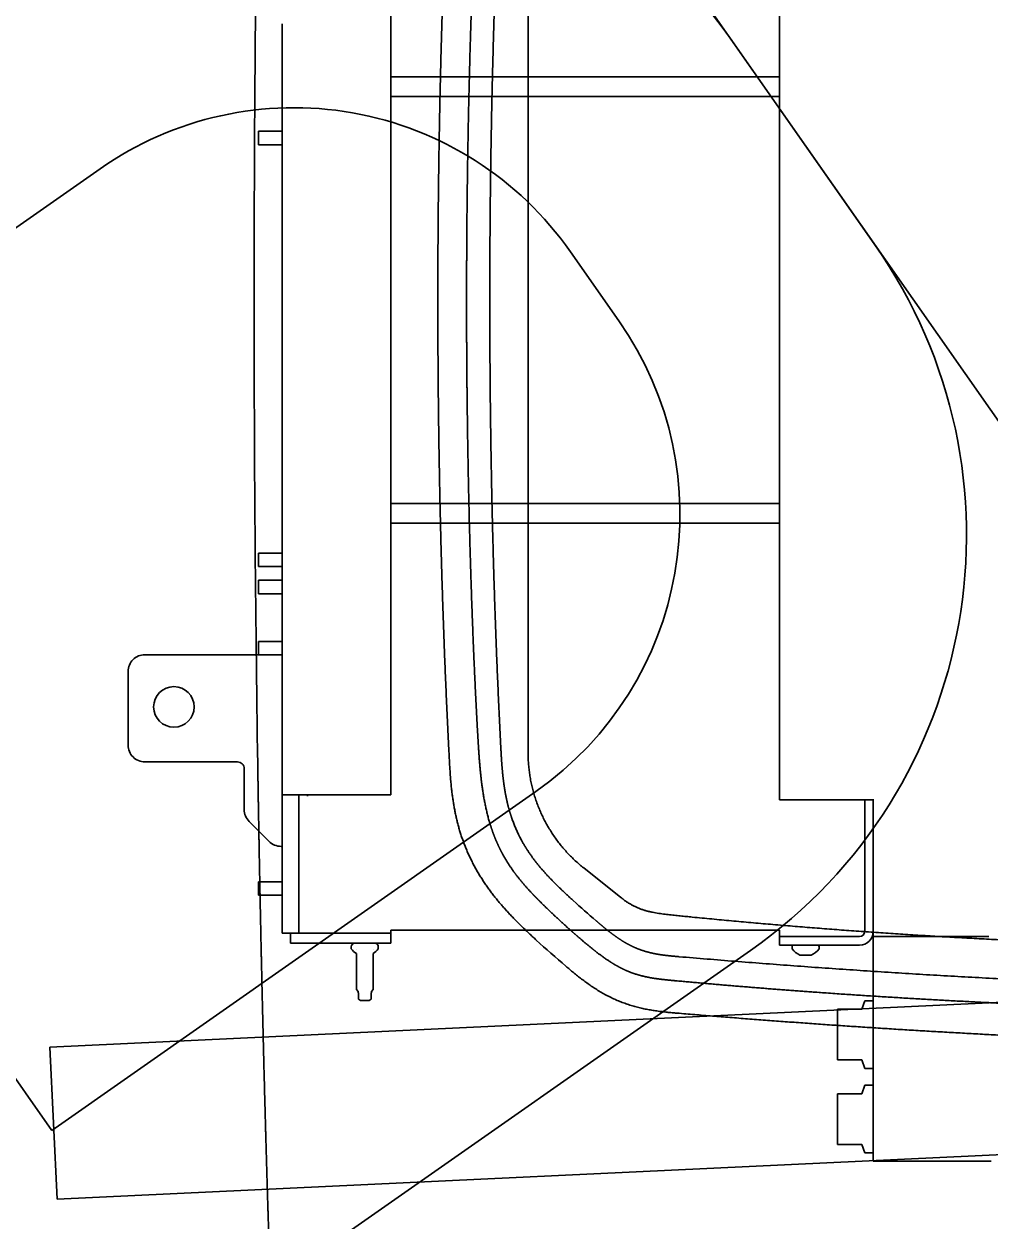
# Model space of a CAD drawing. Header units: millimetres. Extents: x 120 to 10915, y 515 to 8014.
# Drawn here: x 900 to 1472, y 1625 to 2333 of the extents above; entities that cross this region are included whole.
import ezdxf

# ---------------------------------------------------------------- set-up
doc = ezdxf.new("R2010")
doc.units = ezdxf.units.MM
doc.layers.get('0').update_dxf_attribs({"lineweight": 13})
for name, color, linetype, lineweight in [('202_Information', 7, 'Continuous', 13), ('204_Chassis_mid_side_view', 7, 'Continuous', 13), ('205_Chassis_top_view', 7, 'Continuous', 13), ('206_Cab_side_and_top_view', 7, 'Continuous', 13)]:
    doc.layers.add(name, color=color, linetype=linetype, lineweight=lineweight)

# ---------------------------------------------------------------- blocks, each defined once
blk = doc.blocks.new('PREL')
at = {"layer": '202_Information', "color": 1, "lineweight": 35}
for p, q in [((1146.09691, 401.262428), (2006.461565, -827.465638)), ((1318.169841, 155.516815), (1404.206307, 32.644008)), ((658.726945, -123.113884), (945.43016, 77.637869)), ((1223.975856, 28.522747), (1252.654678, -12.434855)), ((658.726945, -123.113884), (916.836341, -491.732304)), ((916.836341, -491.732304), (1203.539557, -290.980551)), ((1002.872807, -614.60511), (1330.533624, -385.174536))]:
    blk.add_line(p, q, dxfattribs=at)
for centre, radius, start, end in [((1072.424228, -16.556116), 300, 35, 125), ((1060.145448, -86.19254), 200, 35, 125), ((1158.460693, -139.428922), 300, 305, 35), ((1088.824269, -127.150142), 200, 305, 35)]:
    blk.add_arc(centre, radius, start, end, dxfattribs=at)
blk = doc.blocks.new('3068684_1')
at = {"layer": '205_Chassis_top_view', "color": 3, "lineweight": 35}
for p, q in [((915.743474, -442.535812), (2041.456894, -389.235849)), ((920, -532.4351), (915.743474, -442.535812)), ((920, -532.4351), (2045.71342, -479.135137))]:
    blk.add_line(p, q, dxfattribs=at)
blk = doc.blocks.new('3356587_1')
at = {"layer": '204_Chassis_mid_side_view', "color": 4, "lineweight": 35}
for p, q in [((1347.69, 304.59), (1347.69, -296)), ((1117.69, -293), (1117.69, 293)), ((1053.19, 162.78), (1053.19, 163.4)), ((1053.19, 161.96), (1053.19, 162.78)), ((1053.19, 161.96), (1053.19, -161.96)), ((1347.69, 132.16), (1117.69, 132.16)), ((1347.69, 120.5), (1117.69, 120.5)), ((1039.19, 99.83), (1039.19, 92.32)), ((1053.19, 99.83), (1039.19, 99.83)), ((1039.19, 92.32), (1039.19, 91.83)), ((1053.19, 91.83), (1039.19, 91.83)), ((1347.69, -120.5), (1117.69, -120.5)), ((1117.69, -132.25), (1347.69, -132.25)), ((1039.19, -149.9), (1039.19, -157.41)), ((1053.19, -149.9), (1039.19, -149.9)), ((1039.19, -157.41), (1039.19, -157.9)), ((1053.19, -157.9), (1039.19, -157.9)), ((1053.19, -162.78), (1053.19, -161.96)), ((1053.19, -162.97), (1053.19, -162.78)), ((1053.19, -163.53), (1053.19, -162.97)), ((1039.19, -166), (1039.19, -173.51)), ((1053.19, -166), (1039.19, -166)), ((1053.19, -164.4), (1053.19, -163.4)), ((1053.19, -164.4), (1053.19, -172.4)), ((1039.19, -173.51), (1039.19, -174)), ((1053.19, -174), (1039.19, -174)), ((1053.19, -173.4), (1053.19, -172.4)), ((1053.19, -174.02), (1053.19, -173.4)), ((1053.19, -174.84), (1053.19, -174.02)), ((1053.19, -174.84), (1053.19, -293)), ((1039.19, -202.17), (1039.19, -209.68)), ((1053.19, -202.17), (1039.19, -202.17)), ((972, -210.06), (1039.09, -210.06)), ((1039.19, -209.68), (1039.19, -210.17)), ((1053.19, -210.17), (1039.19, -210.17)), ((962.01, -263.58), (962.01, -220.05)), ((1026.78, -273.56), (972, -273.56)), ((1030.77, -277.56), (1030.77, -301.75)), ((1063.19, -293), (1053.19, -293)), ((1053.19, -293), (1053.19, -374.9)), ((1117.69, -293), (1058.19, -293)), ((1063.19, -293), (1068.19, -293)), ((1063.19, -293), (1063.19, -374.9)), ((1068.19, -293), (1068.19, -293.85)), ((1347.69, -296), (1403.69, -296)), ((1398.19, -296.06), (1398.19, -296)), ((1398.19, -372.65), (1398.19, -296.06)), ((1403.19, -296), (1403.19, -377)), ((1403.19, -296.06), (1403.19, -296)), ((1033.69, -308.81), (1045.52, -320.64)), ((1053.19, -323.56), (1052.58, -323.56)), ((1053.19, -322.21), (1052.93, -322.21)), ((1039.19, -344.5), (1039.19, -352.01)), ((1053.19, -344.5), (1039.19, -344.5)), ((1039.19, -352.01), (1039.19, -352.5)), ((1053.19, -352.5), (1039.19, -352.5)), ((1063.19, -374.9), (1053.19, -374.9)), ((1117.69, -374.9), (1058.19, -374.9)), ((1058.19, -374.9), (1058.19, -380.9)), ((1117.69, -373.25), (1347.69, -373.25)), ((1117.69, -373.25), (1117.69, -380.9)), ((1347.69, -373.25), (1347.69, -382)), ((1398.19, -373), (1398.19, -372.61)), ((1398.19, -374), (1398.19, -373)), ((1117.69, -380.9), (1058.19, -380.9)), ((1097.2, -380.9), (1096.37, -380.9)), ((1108, -380.9), (1107.18, -380.9)), ((1347.69, -377), (1395.19, -377)), ((1347.69, -382), (1395.19, -382)), ((1403.19, -377), (1403.19, -392)), ((1411.19, -377), (1403.19, -377)), ((1403.69, -377), (1471.69, -377)), ((1094.19, -384.29), (1094.19, -383.08)), ((1097.2, -384.54), (1097.19, -384.56)), ((1097.19, -408.39), (1097.19, -387)), ((1107.18, -384.54), (1107.19, -384.56)), ((1107.19, -408.39), (1107.19, -387)), ((1110.19, -384.29), (1110.19, -383.08)), ((1355.19, -384.29), (1355.19, -383.08)), ((1364.81, -387.9), (1359.81, -387.9)), ((1366.56, -387.9), (1364.81, -387.9)), ((1371.19, -384.29), (1371.19, -383.08)), ((1403.19, -392), (1403.18, -392)), ((1403.18, -435), (1403.18, -392)), ((1098.29, -409.49), (1097.19, -408.39)), ((1098.29, -410.06), (1098.29, -409.49)), ((1098.49, -410.41), (1098.29, -410.06)), ((1098.49, -414.03), (1098.49, -410.41)), ((1105.89, -410.41), (1106.09, -410.06)), ((1105.89, -414.03), (1105.89, -410.41)), ((1106.09, -409.49), (1107.19, -408.39)), ((1106.09, -410.06), (1106.09, -409.49)), ((1099.69, -414.73), (1098.49, -414.03)), ((1099.99, -414.73), (1099.69, -414.73)), ((1104.69, -414.73), (1099.99, -414.73)), ((1104.69, -414.73), (1105.89, -414.03)), ((1396.53, -420), (1398.35, -415)), ((1398.35, -415), (1402.98, -415)), ((1382.08, -420), (1383.42, -420)), ((1382.08, -420), (1382.08, -427.5)), ((1396.53, -420), (1383.42, -420)), ((1382.08, -427.5), (1382.08, -427.81)), ((1382.08, -427.5), (1382.08, -427.81)), ((1382.08, -427.81), (1382.08, -442.5)), ((1403.18, -468.34), (1403.18, -435)), ((1382.08, -442.5), (1382.08, -450)), ((1383.42, -450), (1382.08, -450)), ((1396.53, -450), (1383.42, -450)), ((1396.53, -450), (1398.35, -455)), ((1398.35, -455), (1402.98, -455)), ((1396.52, -470), (1398.34, -465)), ((1398.34, -465), (1402.98, -465)), ((1382.08, -470), (1383.42, -470)), ((1382.08, -470), (1382.08, -477.5)), ((1396.52, -470), (1383.42, -470)), ((1403.18, -471.84), (1403.18, -468.34)), ((1403.18, -508.5), (1403.18, -471.84)), ((1382.08, -477.5), (1382.08, -477.81)), ((1382.08, -477.5), (1382.08, -477.81)), ((1382.08, -477.81), (1382.08, -492.5)), ((1382.08, -492.5), (1382.08, -500)), ((1383.42, -500), (1382.08, -500)), ((1396.52, -500), (1383.42, -500)), ((1396.52, -500), (1398.34, -505)), ((1398.34, -505), (1402.98, -505)), ((1403.18, -510), (1403.18, -508.5)), ((1403.18, -510), (1403.18, -510)), ((1403.18, -510), (1473.18, -510))]:
    blk.add_line(p, q, dxfattribs=at)
blk.add_circle((989.16, -241), 12, dxfattribs=at)
for centre, radius, start, end in [((971.99, -220.05), 9.98, 89.96453, 180.03547), ((971.99, -263.58), 9.98, 179.96453, 270.03547), ((1026.78, -277.56), 3.99, 359.96453, 90.03547), ((1040.76, -301.75), 9.99, 179.99716, 225.00284), ((1052.58, -313.58), 9.99, 224.99716, 270.00284), ((1395.19, -374), 3, 270, 0), ((1395.19, -374), 8, 270, 0), ((1096.37, -383.08), 2.19, 90, 180), ((1108, -383.08), 2.19, 0, 90), ((1357.37, -383.08), 2.19, 150.22594, 180), ((1369, -383.08), 2.19, 0, 29.77406), ((1104.29, -376.11), 13, 219.0304, 236.90405), ((1100.09, -376.11), 13, 303.09595, 320.9696), ((1365.29, -376.11), 13, 219.0304, 245.09957), ((1361.09, -376.11), 13, 294.90044, 320.9696)]:
    blk.add_arc(centre, radius, start, end, dxfattribs=at)
blk = doc.blocks.new('2495109_1')
at = {"layer": '206_Cab_side_and_top_view', "color": 3, "lineweight": 35}
for p, q in [((1145.44, -0.35), (1145.44, 0.35)), ((1151.97, -266.74), (1152.1, -269.22)), ((1231.81, -336.36), (1253.78, -353.84))]:
    blk.add_line(p, q, dxfattribs=at)
for points in [[(1198.87, 267.99, 0.000053), (1198.84, 0)], [(1198.84, 0, 0.000053), (1198.87, -267.99)]]:
    blk.add_lwpolyline(points, format="xyb", dxfattribs=at)
for centre, radius, start, end in [((1268.94, -279.52), 84.28, 199.506, 209.88321), ((1626.98, 85.66), 596.54, 227.71703, 229.44382), ((1626.57, 82.61), 626.03, 227.51127, 229.65391)]:
    blk.add_arc(centre, radius, start, end, dxfattribs=at)
for points, knots in [([(1145.44, 0.35), (1145.44, 4.05), (1145.44, 11.45), (1145.48, 22.55), (1145.53, 33.65), (1145.61, 44.76), (1145.71, 55.86), (1145.83, 66.96), (1145.97, 78.06), (1146.14, 89.16), (1146.33, 100.27), (1146.54, 111.37), (1146.77, 122.47), (1147.02, 133.57), (1147.3, 144.67), (1147.6, 155.77), (1147.93, 166.87), (1148.28, 177.97), (1148.65, 189.07), (1149.05, 200.17), (1149.47, 211.27), (1149.92, 222.36), (1150.39, 233.46), (1150.89, 244.55), (1151.41, 255.65), (1151.78, 263.04), (1151.97, 266.74)], [0, 0, 0, 0, 11.101432, 22.202958, 33.304656, 44.406585, 55.508788, 66.611297, 77.714126, 88.817282, 99.920759, 111.024544, 122.128616, 133.23295, 144.337514, 155.442276, 166.547202, 177.652258, 188.757412, 199.862635, 210.967904, 222.073199, 233.178513, 244.283844, 255.389202, 266.49461, 266.49461, 266.49461, 266.49461]), ([(1182.61, 262.74), (1182.43, 259.1), (1182.07, 251.81), (1181.55, 240.87), (1181.06, 229.93), (1180.6, 218.99), (1180.16, 208.05), (1179.75, 197.1), (1179.35, 186.16), (1178.99, 175.21), (1178.65, 164.26), (1178.33, 153.32), (1178.03, 142.37), (1177.75, 131.42), (1177.5, 120.47), (1177.28, 109.52), (1177.07, 98.56), (1176.88, 87.61), (1176.72, 76.66), (1176.58, 65.71), (1176.46, 54.76), (1176.37, 43.81), (1176.29, 32.85), (1176.24, 21.9), (1176.21, 10.95), (1176.2, 3.65), (1176.2, 0)], [0, 0, 0, 0, 10.950175, 21.90049, 32.851044, 43.801909, 54.753127, 65.704717, 76.656677, 87.608987, 98.56161, 109.514497, 120.467591, 131.420826, 142.374133, 153.327443, 164.280688, 175.233806, 186.186741, 197.13945, 208.091902, 219.044081, 229.995994, 240.947667, 251.899153, 262.8505, 262.8505, 262.8505, 262.8505]), ([(1182.61, -262.74), (1182.43, -259.1), (1182.07, -251.81), (1181.55, -240.87), (1181.06, -229.93), (1180.6, -218.99), (1180.16, -208.05), (1179.75, -197.1), (1179.35, -186.16), (1178.99, -175.21), (1178.65, -164.26), (1178.33, -153.32), (1178.03, -142.37), (1177.75, -131.42), (1177.5, -120.47), (1177.28, -109.52), (1177.07, -98.56), (1176.88, -87.61), (1176.72, -76.66), (1176.58, -65.71), (1176.46, -54.76), (1176.37, -43.81), (1176.29, -32.85), (1176.24, -21.9), (1176.21, -10.95), (1176.2, -3.65), (1176.2, 0)], [0, 0, 0, 0, 10.950175, 21.90049, 32.851044, 43.801909, 54.753127, 65.704717, 76.656677, 87.608987, 98.56161, 109.514497, 120.467591, 131.420826, 142.374133, 153.327443, 164.280688, 175.233806, 186.186741, 197.13945, 208.091902, 219.044081, 229.995994, 240.947667, 251.899153, 262.850532, 262.850532, 262.850532, 262.850532]), ([(1145.44, -0.35), (1145.44, -4.05), (1145.44, -11.45), (1145.48, -22.55), (1145.53, -33.65), (1145.61, -44.76), (1145.71, -55.86), (1145.83, -66.96), (1145.97, -78.06), (1146.14, -89.16), (1146.33, -100.27), (1146.54, -111.37), (1146.77, -122.47), (1147.02, -133.57), (1147.3, -144.67), (1147.6, -155.77), (1147.93, -166.87), (1148.28, -177.97), (1148.65, -189.07), (1149.05, -200.17), (1149.47, -211.27), (1149.92, -222.36), (1150.39, -233.46), (1150.89, -244.55), (1151.41, -255.65), (1151.78, -263.04), (1151.97, -266.74)], [0, 0, 0, 0, 11.101432, 22.202958, 33.304656, 44.406585, 55.508788, 66.611297, 77.714126, 88.817282, 99.920759, 111.024544, 122.128616, 133.23295, 144.337514, 155.442276, 166.547202, 177.652258, 188.757412, 199.862635, 210.967904, 222.073199, 233.178513, 244.283844, 255.389202, 266.49461, 266.49461, 266.49461, 266.49461]), ([(1164.19, -329.53), (1163.82, -328.73), (1163.09, -327.12), (1162.05, -324.68), (1161.08, -322.22), (1160.16, -319.74), (1159.31, -317.24), (1158.52, -314.72), (1157.78, -312.2), (1157.1, -309.67), (1156.48, -307.12), (1155.92, -304.57), (1155.4, -302.02), (1154.94, -299.46), (1154.52, -296.89), (1154.14, -294.33), (1153.81, -291.76), (1153.48, -288.9), (1153.17, -285.74), (1152.88, -282.31), (1152.64, -278.9), (1152.44, -275.59), (1152.26, -272.37), (1152.15, -270.27), (1152.1, -269.22)], [0, 0, 0, 0, 2.651368, 5.301974, 7.950342, 10.595242, 13.235664, 15.870841, 18.500237, 21.123573, 23.740828, 26.352273, 28.958485, 31.560387, 34.159077, 36.753637, 39.34136, 41.919212, 45.399587, 48.849325, 52.263796, 55.641906, 58.803214, 61.943784, 61.943784, 61.943784, 61.943784]), ([(1183.57, -277.87), (1183.55, -277.66), (1183.52, -277.24), (1183.47, -276.62), (1183.42, -275.99), (1183.37, -275.36), (1183.32, -274.74), (1183.27, -274.11), (1183.23, -273.48), (1183.19, -272.86), (1183.14, -272.23), (1183.1, -271.6), (1183.06, -270.97), (1183.02, -270.34), (1182.99, -269.71), (1182.95, -269.08), (1182.91, -268.45), (1182.88, -267.81), (1182.84, -267.18), (1182.81, -266.55), (1182.78, -265.91), (1182.74, -265.28), (1182.71, -264.65), (1182.68, -264.01), (1182.64, -263.38), (1182.62, -262.96), (1182.61, -262.74)], [0, 0, 0, 0, 0.627764, 1.255605, 1.883592, 2.511786, 3.140244, 3.769013, 4.398134, 5.027642, 5.657563, 6.28792, 6.918726, 7.549989, 8.18171, 8.813885, 9.446501, 10.079541, 10.712982, 11.346793, 11.98094, 12.615379, 13.250065, 13.884943, 14.519954, 15.155035, 15.155035, 15.155035, 15.155035]), ([(1198.87, -267.99), (1198.87, -269.08), (1198.91, -271.26), (1199.09, -274.53), (1199.4, -277.79), (1199.83, -281.04), (1200.38, -284.27), (1201.05, -287.48), (1201.84, -290.66), (1202.74, -293.81), (1203.77, -296.92), (1204.91, -299.99), (1206.16, -303.01), (1207.53, -305.98), (1209, -308.9), (1210.58, -311.77), (1212.27, -314.57), (1214.07, -317.3), (1215.96, -319.97), (1217.95, -322.56), (1220.04, -325.08), (1222.22, -327.51), (1224.49, -329.86), (1226.84, -332.12), (1229.28, -334.3), (1230.95, -335.68), (1231.81, -336.36)], [0, 0, 0, 0, 3.275105, 6.550406, 9.825868, 13.101413, 16.376932, 19.652293, 22.927354, 26.201978, 29.476041, 32.749451, 36.022159, 39.294173, 42.565552, 45.836317, 49.106461, 52.375962, 55.644791, 58.912911, 62.18029, 65.446898, 68.71272, 71.977757, 75.242032, 78.505593, 78.505593, 78.505593, 78.505593]), ([(1185.57, -292.94), (1185.53, -292.73), (1185.46, -292.32), (1185.34, -291.7), (1185.23, -291.08), (1185.13, -290.46), (1185.03, -289.84), (1184.93, -289.21), (1184.83, -288.59), (1184.74, -287.96), (1184.64, -287.34), (1184.56, -286.71), (1184.47, -286.08), (1184.39, -285.46), (1184.31, -284.83), (1184.23, -284.2), (1184.15, -283.57), (1184.08, -282.94), (1184.01, -282.3), (1183.94, -281.67), (1183.87, -281.04), (1183.81, -280.4), (1183.75, -279.77), (1183.69, -279.14), (1183.63, -278.5), (1183.59, -278.08), (1183.57, -277.87)], [0, 0, 0, 0, 0.630021, 1.260135, 1.890421, 2.520944, 3.151761, 3.782919, 4.414455, 5.0464, 5.678771, 6.311584, 6.944845, 7.578552, 8.212698, 8.847269, 9.482246, 10.117604, 10.753313, 11.389341, 12.025651, 12.662201, 13.298948, 13.935845, 14.572845, 15.209897, 15.209897, 15.209897, 15.209897]), ([(1189.49, -307.67), (1189.42, -307.47), (1189.28, -307.07), (1189.07, -306.47), (1188.87, -305.87), (1188.68, -305.27), (1188.48, -304.67), (1188.3, -304.06), (1188.11, -303.45), (1187.93, -302.85), (1187.75, -302.24), (1187.58, -301.63), (1187.41, -301.01), (1187.25, -300.4), (1187.09, -299.78), (1186.93, -299.17), (1186.78, -298.55), (1186.63, -297.93), (1186.49, -297.31), (1186.34, -296.69), (1186.21, -296.07), (1186.07, -295.44), (1185.94, -294.82), (1185.81, -294.19), (1185.69, -293.57), (1185.61, -293.15), (1185.57, -292.94)], [0, 0, 0, 0, 0.632849, 1.265763, 1.898788, 2.531961, 3.16532, 3.798898, 4.432725, 5.066826, 5.701216, 6.335922, 6.970957, 7.606332, 8.242052, 8.878117, 9.514524, 10.151263, 10.788315, 11.425666, 12.063293, 12.701164, 13.339245, 13.977493, 14.615861, 15.254296, 15.254296, 15.254296, 15.254296]), ([(1204.49, -334.04), (1204.36, -333.88), (1204.09, -333.55), (1203.7, -333.05), (1203.31, -332.55), (1202.92, -332.04), (1202.53, -331.54), (1202.15, -331.03), (1201.77, -330.52), (1201.39, -330.01), (1201.02, -329.49), (1200.65, -328.98), (1200.28, -328.46), (1199.92, -327.94), (1199.56, -327.41), (1199.2, -326.89), (1198.85, -326.36), (1198.5, -325.83), (1198.16, -325.3), (1197.82, -324.76), (1197.48, -324.23), (1197.15, -323.69), (1196.82, -323.15), (1196.5, -322.61), (1196.18, -322.06), (1195.96, -321.7), (1195.86, -321.52)], [0, 0, 0, 0, 0.636453, 1.272912, 1.909355, 2.545756, 3.182085, 3.818313, 4.454409, 5.09034, 5.726079, 6.361593, 6.996854, 7.631837, 8.266522, 8.900893, 9.534937, 10.168651, 10.802034, 11.435098, 12.067861, 12.700352, 13.332607, 13.964675, 14.596616, 15.228503, 15.228503, 15.228503, 15.228503]), ([(1164.19, -329.53), (1164.58, -330.36), (1165.37, -332), (1166.62, -334.44), (1167.92, -336.83), (1169.28, -339.2), (1170.69, -341.52), (1172.15, -343.81), (1173.66, -346.06), (1175.21, -348.28), (1176.81, -350.45), (1178.44, -352.59), (1180.1, -354.68), (1181.8, -356.74), (1183.53, -358.76), (1185.28, -360.74), (1187.06, -362.7), (1188.86, -364.62), (1190.69, -366.52), (1192.52, -368.39), (1194.37, -370.22), (1196.23, -372.03), (1198.1, -373.81), (1199.96, -375.57), (1201.84, -377.31), (1203.09, -378.46), (1203.71, -379.04)], [0, 0, 0, 0, 2.738502, 5.473897, 8.204407, 10.92898, 13.647485, 16.360879, 19.071032, 21.776686, 24.474703, 27.162824, 29.839817, 32.505584, 35.161282, 37.80947, 40.453387, 43.091913, 45.72208, 48.341403, 50.947996, 53.540757, 56.119472, 58.685011, 61.239432, 63.78618, 63.78618, 63.78618, 63.78618]), ([(1214.66, -345.29), (1214.51, -345.14), (1214.22, -344.83), (1213.77, -344.38), (1213.33, -343.93), (1212.88, -343.47), (1212.44, -343.02), (1212, -342.56), (1211.57, -342.1), (1211.13, -341.64), (1210.7, -341.18), (1210.27, -340.71), (1209.84, -340.25), (1209.41, -339.78), (1208.99, -339.31), (1208.57, -338.84), (1208.15, -338.37), (1207.73, -337.9), (1207.32, -337.42), (1206.91, -336.94), (1206.5, -336.46), (1206.09, -335.98), (1205.69, -335.5), (1205.29, -335.02), (1204.89, -334.53), (1204.62, -334.21), (1204.49, -334.04)], [0, 0, 0, 0, 0.634767, 1.269508, 1.904183, 2.538753, 3.173177, 3.807417, 4.441433, 5.075188, 5.708666, 6.341818, 6.974617, 7.60704, 8.239069, 8.870691, 9.501901, 10.1327, 10.763111, 11.393137, 12.022804, 12.652149, 13.281217, 13.910067, 14.538767, 15.167398, 15.167398, 15.167398, 15.167398]), ([(1225.63, -355.68), (1225.47, -355.54), (1225.16, -355.25), (1224.69, -354.83), (1224.23, -354.4), (1223.76, -353.97), (1223.3, -353.55), (1222.83, -353.12), (1222.37, -352.69), (1221.9, -352.26), (1221.44, -351.83), (1220.98, -351.4), (1220.52, -350.97), (1220.06, -350.54), (1219.61, -350.1), (1219.15, -349.67), (1218.7, -349.24), (1218.24, -348.8), (1217.79, -348.37), (1217.34, -347.93), (1216.89, -347.49), (1216.44, -347.05), (1215.99, -346.61), (1215.55, -346.17), (1215.11, -345.73), (1214.81, -345.43), (1214.66, -345.29)], [0, 0, 0, 0, 0.632862, 1.265653, 1.898306, 2.530764, 3.162977, 3.794904, 4.42651, 5.057768, 5.688677, 6.319206, 6.949345, 7.579095, 8.20846, 8.83745, 9.466081, 10.094371, 10.722365, 11.350072, 11.977526, 12.604763, 13.231824, 13.858751, 14.48559, 15.11239, 15.11239, 15.11239, 15.11239]), ([(1253.78, -353.84), (1254.27, -354.23), (1255.28, -355), (1256.83, -356.11), (1258.42, -357.15), (1260.07, -358.13), (1261.76, -359.03), (1263.49, -359.84), (1265.26, -360.56), (1267.06, -361.19), (1268.88, -361.73), (1270.72, -362.2), (1272.57, -362.6), (1274.42, -362.94), (1276.27, -363.24), (1278.12, -363.5), (1279.96, -363.74), (1281.79, -363.96), (1283.61, -364.16), (1285.4, -364.35), (1287.18, -364.54), (1288.94, -364.72), (1290.71, -364.9), (1292.5, -365.08), (1294.3, -365.26), (1295.51, -365.38), (1296.12, -365.44)], [0, 0, 0, 0, 1.895836, 3.798606, 5.706924, 7.618152, 9.529961, 11.441603, 13.35192, 15.258335, 17.160639, 19.058244, 20.947536, 22.828212, 24.702554, 26.569818, 28.429109, 30.27954, 32.108753, 33.910538, 35.690182, 37.459991, 39.234765, 41.027264, 42.843675, 44.679076, 44.679076, 44.679076, 44.679076]), ([(1246.13, -373.4), (1246.03, -373.32), (1245.83, -373.17), (1245.54, -372.93), (1245.24, -372.69), (1244.95, -372.46), (1244.65, -372.22), (1244.36, -371.98), (1244.07, -371.74), (1243.78, -371.5), (1243.48, -371.26), (1243.19, -371.02), (1242.9, -370.78), (1242.61, -370.54), (1242.32, -370.29), (1242.02, -370.05), (1241.73, -369.8), (1241.44, -369.56), (1241.15, -369.31), (1240.86, -369.06), (1240.57, -368.82), (1240.28, -368.57), (1239.98, -368.32), (1239.69, -368.07), (1239.4, -367.82), (1239.21, -367.66), (1239.11, -367.57)], [0, 0, 0, 0, 0.377123, 0.754293, 1.131552, 1.508944, 1.886508, 2.264281, 2.642299, 3.020593, 3.399173, 3.778082, 4.157339, 4.536961, 4.916958, 5.297335, 5.678092, 6.059223, 6.440699, 6.822517, 7.204652, 7.58707, 7.96973, 8.352582, 8.735569, 9.118625, 9.118625, 9.118625, 9.118625]), ([(1296.12, -365.44), (1299.98, -365.82), (1307.69, -366.57), (1319.27, -367.66), (1330.86, -368.71), (1342.45, -369.73), (1354.05, -370.7), (1365.66, -371.64), (1377.27, -372.54), (1388.89, -373.41), (1400.51, -374.24), (1412.14, -375.03), (1423.78, -375.79), (1435.42, -376.52), (1447.06, -377.21), (1458.71, -377.86), (1470.36, -378.48), (1482.01, -379.06), (1493.66, -379.61), (1505.32, -380.12), (1516.98, -380.6), (1528.64, -381.04), (1540.31, -381.44), (1551.97, -381.81), (1563.64, -382.14), (1571.41, -382.33), (1575.3, -382.42)], [0, 0, 0, 0, 11.624418, 23.253423, 34.886776, 46.524231, 58.165541, 69.810458, 81.45873, 93.110108, 104.764342, 116.421183, 128.080387, 139.74171, 151.404913, 163.069761, 174.736023, 186.403476, 198.0719, 209.741086, 221.410829, 233.080934, 244.751214, 256.421492, 268.091601, 279.761386, 279.761386, 279.761386, 279.761386]), ([(1246.13, -373.4), (1246.23, -373.48), (1246.43, -373.64), (1246.74, -373.89), (1247.05, -374.13), (1247.36, -374.37), (1247.67, -374.61), (1247.98, -374.85), (1248.29, -375.08), (1248.6, -375.32), (1248.91, -375.54), (1249.21, -375.77), (1249.51, -375.99), (1249.81, -376.21), (1250.12, -376.43), (1250.42, -376.65), (1250.73, -376.87), (1251.03, -377.09), (1251.34, -377.3), (1251.65, -377.52), (1251.97, -377.74), (1252.28, -377.95), (1252.59, -378.16), (1252.91, -378.37), (1253.22, -378.58), (1253.43, -378.72), (1253.54, -378.79)], [0, 0, 0, 0, 0.392665, 0.785272, 1.177766, 1.570095, 1.962208, 2.354057, 2.7456, 3.136797, 3.513092, 3.889007, 4.264518, 4.639607, 5.014263, 5.388479, 5.762254, 6.135596, 6.515745, 6.89548, 7.274829, 7.653832, 8.032538, 8.411003, 8.789296, 9.167495, 9.167495, 9.167495, 9.167495]), ([(1261.6, -383.23), (1261.49, -383.18), (1261.26, -383.08), (1260.91, -382.91), (1260.57, -382.75), (1260.22, -382.59), (1259.88, -382.42), (1259.54, -382.25), (1259.2, -382.08), (1258.86, -381.9), (1258.52, -381.72), (1258.18, -381.54), (1257.84, -381.36), (1257.5, -381.17), (1257.17, -380.99), (1256.83, -380.8), (1256.5, -380.61), (1256.17, -380.41), (1255.83, -380.21), (1255.5, -380.02), (1255.17, -379.82), (1254.84, -379.61), (1254.52, -379.41), (1254.19, -379.2), (1253.86, -379), (1253.65, -378.86), (1253.54, -378.79)], [0, 0, 0, 0, 0.380734, 0.761578, 1.142616, 1.523918, 1.905539, 2.287519, 2.669885, 3.052655, 3.435815, 3.819381, 4.203341, 4.587676, 4.972361, 5.357368, 5.742663, 6.128211, 6.513949, 6.899867, 7.285926, 7.672093, 8.058337, 8.444631, 8.830953, 9.217288, 9.217288, 9.217288, 9.217288]), ([(1270.3, -386.28), (1270.18, -386.25), (1269.93, -386.19), (1269.56, -386.09), (1269.18, -385.98), (1268.81, -385.88), (1268.44, -385.77), (1268.07, -385.66), (1267.71, -385.55), (1267.34, -385.43), (1266.97, -385.31), (1266.61, -385.19), (1266.24, -385.07), (1265.88, -384.94), (1265.52, -384.81), (1265.16, -384.68), (1264.8, -384.55), (1264.44, -384.41), (1264.08, -384.28), (1263.72, -384.13), (1263.37, -383.99), (1263.01, -383.84), (1262.66, -383.69), (1262.31, -383.54), (1261.95, -383.39), (1261.72, -383.29), (1261.6, -383.23)], [0, 0, 0, 0, 0.385602, 0.771173, 1.156682, 1.542104, 1.927419, 2.31261, 2.697669, 3.08259, 3.467385, 3.85204, 4.236562, 4.620956, 5.005233, 5.389403, 5.773479, 6.157475, 6.541405, 6.925282, 7.30912, 7.69293, 8.076725, 8.460514, 8.844304, 9.228101, 9.228101, 9.228101, 9.228101]), ([(1279.32, -387.98), (1279.19, -387.97), (1278.93, -387.93), (1278.55, -387.88), (1278.17, -387.83), (1277.79, -387.77), (1277.41, -387.72), (1277.02, -387.66), (1276.64, -387.6), (1276.26, -387.53), (1275.89, -387.47), (1275.51, -387.41), (1275.13, -387.34), (1274.75, -387.27), (1274.38, -387.2), (1274, -387.13), (1273.63, -387.05), (1273.26, -386.97), (1272.88, -386.9), (1272.51, -386.81), (1272.14, -386.73), (1271.77, -386.65), (1271.4, -386.56), (1271.03, -386.47), (1270.67, -386.38), (1270.42, -386.32), (1270.3, -386.28)], [0, 0, 0, 0, 0.386582, 0.773082, 1.159423, 1.545537, 1.931361, 2.316843, 2.701938, 3.086609, 3.470868, 3.85465, 4.237942, 4.620737, 5.003033, 5.384837, 5.766164, 6.147034, 6.527508, 6.907585, 7.287306, 7.666715, 8.045865, 8.424815, 8.803627, 9.182372, 9.182372, 9.182372, 9.182372]), ([(1288.38, -388.9), (1288.25, -388.89), (1288, -388.86), (1287.61, -388.83), (1287.23, -388.8), (1286.85, -388.77), (1286.47, -388.73), (1286.09, -388.7), (1285.71, -388.66), (1285.32, -388.63), (1284.94, -388.6), (1284.57, -388.56), (1284.19, -388.52), (1283.81, -388.49), (1283.43, -388.45), (1283.05, -388.41), (1282.68, -388.38), (1282.3, -388.34), (1281.93, -388.3), (1281.55, -388.25), (1281.18, -388.21), (1280.81, -388.17), (1280.43, -388.12), (1280.06, -388.08), (1279.69, -388.03), (1279.44, -388), (1279.32, -387.98)], [0, 0, 0, 0, 0.384335, 0.768569, 1.152608, 1.53637, 1.919801, 2.302819, 2.68537, 3.06741, 3.448939, 3.829896, 4.210264, 4.590034, 4.969207, 5.347791, 5.725803, 6.103266, 6.48026, 6.856778, 7.232869, 7.608588, 7.983995, 8.359161, 8.73416, 9.109074, 9.109074, 9.109074, 9.109074]), ([(1685.13, -408.91), (1679.61, -408.83), (1668.57, -408.66), (1652.01, -408.34), (1635.45, -407.97), (1618.89, -407.55), (1602.33, -407.08), (1585.77, -406.56), (1569.21, -405.99), (1552.65, -405.37), (1536.09, -404.7), (1519.54, -403.98), (1502.99, -403.21), (1486.44, -402.4), (1469.9, -401.53), (1453.36, -400.62), (1436.82, -399.66), (1420.29, -398.65), (1403.77, -397.59), (1387.26, -396.49), (1370.75, -395.34), (1354.26, -394.14), (1337.77, -392.9), (1321.3, -391.61), (1304.83, -390.28), (1293.86, -389.36), (1288.38, -388.9)], [0, 0, 0, 0, 16.558849, 33.120346, 49.684247, 66.250162, 82.8177, 99.386501, 115.956189, 132.526386, 149.096707, 165.666758, 182.236126, 198.804376, 215.371059, 231.93568, 248.497717, 265.056609, 281.611785, 298.162575, 314.708282, 331.248155, 347.781425, 364.307186, 380.824501, 397.33236, 397.33236, 397.33236, 397.33236]), ([(1221.27, -394.52), (1221.64, -394.84), (1222.39, -395.47), (1223.52, -396.43), (1224.66, -397.38), (1225.82, -398.33), (1226.99, -399.28), (1228.18, -400.24), (1229.38, -401.19), (1230.6, -402.13), (1231.84, -403.07), (1233.1, -403.99), (1234.37, -404.91), (1235.65, -405.81), (1236.95, -406.69), (1238.27, -407.55), (1239.6, -408.4), (1240.95, -409.23), (1242.32, -410.04), (1243.71, -410.83), (1245.11, -411.6), (1246.54, -412.34), (1247.98, -413.06), (1249.44, -413.75), (1250.92, -414.42), (1251.91, -414.84), (1252.41, -415.05)], [0, 0, 0, 0, 1.469355, 2.945495, 4.431432, 5.928986, 7.438982, 8.961383, 10.495472, 12.039975, 13.593247, 15.153406, 16.718504, 18.28666, 19.857313, 21.431726, 23.010999, 24.595855, 26.186697, 27.783619, 29.386446, 30.994732, 32.607809, 34.224779, 35.844548, 37.465831, 37.465831, 37.465831, 37.465831]), ([(1252.41, -415.05), (1252.91, -415.25), (1253.89, -415.65), (1255.38, -416.22), (1256.88, -416.76), (1258.39, -417.27), (1259.9, -417.75), (1261.42, -418.2), (1262.94, -418.62), (1264.46, -419.01), (1265.98, -419.37), (1267.51, -419.71), (1269.04, -420.02), (1270.57, -420.31), (1272.1, -420.57), (1273.63, -420.82), (1275.16, -421.04), (1276.67, -421.25), (1278.18, -421.43), (1279.68, -421.6), (1281.17, -421.76), (1282.64, -421.91), (1284.1, -422.04), (1285.54, -422.17), (1286.97, -422.29), (1287.92, -422.37), (1288.4, -422.41)], [0, 0, 0, 0, 1.596879, 3.19257, 4.785899, 6.375916, 7.961894, 9.543348, 11.12002, 12.691895, 14.259199, 15.822439, 17.382378, 18.939913, 20.494385, 22.043939, 23.586427, 25.119632, 26.641401, 28.149877, 29.643633, 31.121905, 32.584727, 34.033178, 35.46951, 36.897396, 36.897396, 36.897396, 36.897396]), ([(1288.4, -422.41), (1291.88, -422.71), (1298.84, -423.29), (1309.29, -424.14), (1319.75, -424.98), (1330.21, -425.79), (1340.68, -426.59), (1351.15, -427.37), (1361.62, -428.13), (1372.1, -428.88), (1382.58, -429.6), (1393.07, -430.31), (1403.55, -430.99), (1414.05, -431.66), (1424.54, -432.31), (1435.04, -432.94), (1445.54, -433.55), (1456.04, -434.14), (1466.55, -434.72), (1477.05, -435.27), (1487.56, -435.8), (1498.07, -436.32), (1508.58, -436.81), (1519.1, -437.28), (1529.61, -437.74), (1536.62, -438.03), (1540.13, -438.17)], [0, 0, 0, 0, 10.481793, 20.967399, 31.456615, 41.949245, 52.445093, 62.943972, 73.445698, 83.950088, 94.45696, 104.966139, 115.477449, 125.99072, 136.505778, 147.022456, 157.540589, 168.060008, 178.580549, 189.102048, 199.62434, 210.147262, 220.67065, 231.19434, 241.718167, 252.241965, 252.241965, 252.241965, 252.241965])]:
    blk.add_open_spline(points, degree=3, knots=knots, dxfattribs=at)
blk = doc.blocks.new('2409089_1')
at = {"layer": '206_Cab_side_and_top_view', "color": 3, "lineweight": 35}
for points in [[(1038.8, 275.34, 0.003855), (1036.67, 0)], [(1036.67, 0, 0.003855), (1038.8, -275.34)]]:
    blk.add_lwpolyline(points, format="xyb", dxfattribs=at)
for points, knots in [([(1168.94, 255.03), (1167.23, 224.47), (1165.91, 193.9), (1164.85, 163.25), (1163.49, 112.25), (1162.75, 61.24), (1162.56, 40.85), (1162.46, 20.44), (1162.45, 0.03)], [0, 0, 0, 0, 0, 0, 153.772712, 153.772712, 153.772712, 256.342686, 256.342686, 256.342686, 256.342686, 256.342686, 256.342686]), ([(1168.93, -254.97), (1167.22, -224.42), (1165.9, -193.84), (1164.85, -163.2), (1163.48, -112.2), (1162.75, -61.19), (1162.55, -40.8), (1162.45, -20.39), (1162.45, 0.03)], [0, 0, 0, 0, 0, 0, 153.772712, 153.772712, 153.772712, 256.342686, 256.342686, 256.342686, 256.342686, 256.342686, 256.342686]), ([(1180.3, -320.95), (1178.57, -316.96), (1177.05, -312.87), (1175.76, -308.69), (1173.12, -298.38), (1171.49, -287.85), (1170.78, -281.56), (1169.99, -272.49), (1169.41, -263.41), (1169.25, -260.6), (1169.09, -257.79), (1168.93, -254.97)], [0, 0, 0, 0, 0, 0, 21.874104, 21.874104, 21.874104, 53.45189, 53.45189, 53.45189, 67.602577, 67.602577, 67.602577, 67.602577, 67.602577, 67.602577]), ([(1045.2, -550.22), (1044.5, -528.11), (1043.85, -506), (1043.24, -484.02), (1042.09, -440.21), (1041.07, -396.47), (1040.6, -374.71), (1040.04, -347.23), (1039.54, -319.67), (1039.44, -314.14), (1039.25, -303.06), (1039.06, -291.97), (1038.97, -286.43), (1038.88, -280.89), (1038.8, -275.34)], [0, 0, 0, 0, 0, 0, 156.414858, 156.414858, 156.414858, 312.319161, 312.319161, 312.319161, 351.477732, 351.477732, 351.477732, 390.684648, 390.684648, 390.684648, 390.684648, 390.684648, 390.684648]), ([(1205.9, -356.22), (1204.04, -354.36), (1202.19, -352.48), (1200.39, -350.58), (1196.25, -346.04), (1192.38, -341.28), (1190.26, -338.46), (1186.77, -333.4), (1183.71, -328.08), (1182.48, -325.74), (1181.35, -323.36), (1180.3, -320.95)], [0, 0, 0, 0, 0, 0, 13.228599, 13.228599, 13.228599, 30.851396, 30.851396, 30.851396, 44.063833, 44.063833, 44.063833, 44.063833, 44.063833, 44.063833]), ([(1253.19, -395.24), (1251.24, -394.22), (1249.33, -393.11), (1247.46, -391.94), (1243.2, -389.07), (1239.11, -385.96), (1236.81, -384.13), (1232.84, -380.87), (1228.95, -377.53), (1227.29, -376.09), (1225.64, -374.64), (1224, -373.18)], [0, 0, 0, 0, 0, 0, 11.01124, 11.01124, 11.01124, 25.680872, 25.680872, 25.680872, 36.673865, 36.673865, 36.673865, 36.673865, 36.673865, 36.673865]), ([(1286.31, -403.14), (1284.26, -402.95), (1282.21, -402.76), (1280.16, -402.56), (1275.38, -402.02), (1270.64, -401.26), (1267.94, -400.72), (1263.28, -399.53), (1258.77, -397.88), (1256.87, -397.08), (1255.01, -396.2), (1253.19, -395.24)], [0, 0, 0, 0, 0, 0, 10.284092, 10.284092, 10.284092, 24.016675, 24.016675, 24.016675, 34.310969, 34.310969, 34.310969, 34.310969, 34.310969, 34.310969]), ([(1659.89, -422.18), (1613.48, -421.42), (1567.07, -420.2), (1520.67, -418.57), (1445.91, -415.14), (1371.24, -410.21), (1342.9, -408.11), (1314.59, -405.75), (1286.31, -403.14)], [0, 0, 0, 0, 0, 0, 232.115705, 232.115705, 232.115705, 374.146944, 374.146944, 374.146944, 374.146944, 374.146944, 374.146944])]:
    blk.add_open_spline(points, degree=5, knots=knots, dxfattribs=at)
blk.add_open_spline([(1224, -373.18), (1220.29, -369.88), (1216.63, -366.54), (1213, -363.15), (1209.41, -359.72), (1205.9, -356.22)], degree=5, dxfattribs=at)

msp = doc.modelspace()

# ---------------------------------------------------------------- block references
at = {"color": 7, "lineweight": 35}
for name in ['PREL', '2409089_1', '3068684_1', '3356587_1', '2495109_1']:
    msp.add_blockref(name, (0, 2170), dxfattribs=at)

doc.saveas('drawing.dxf')
